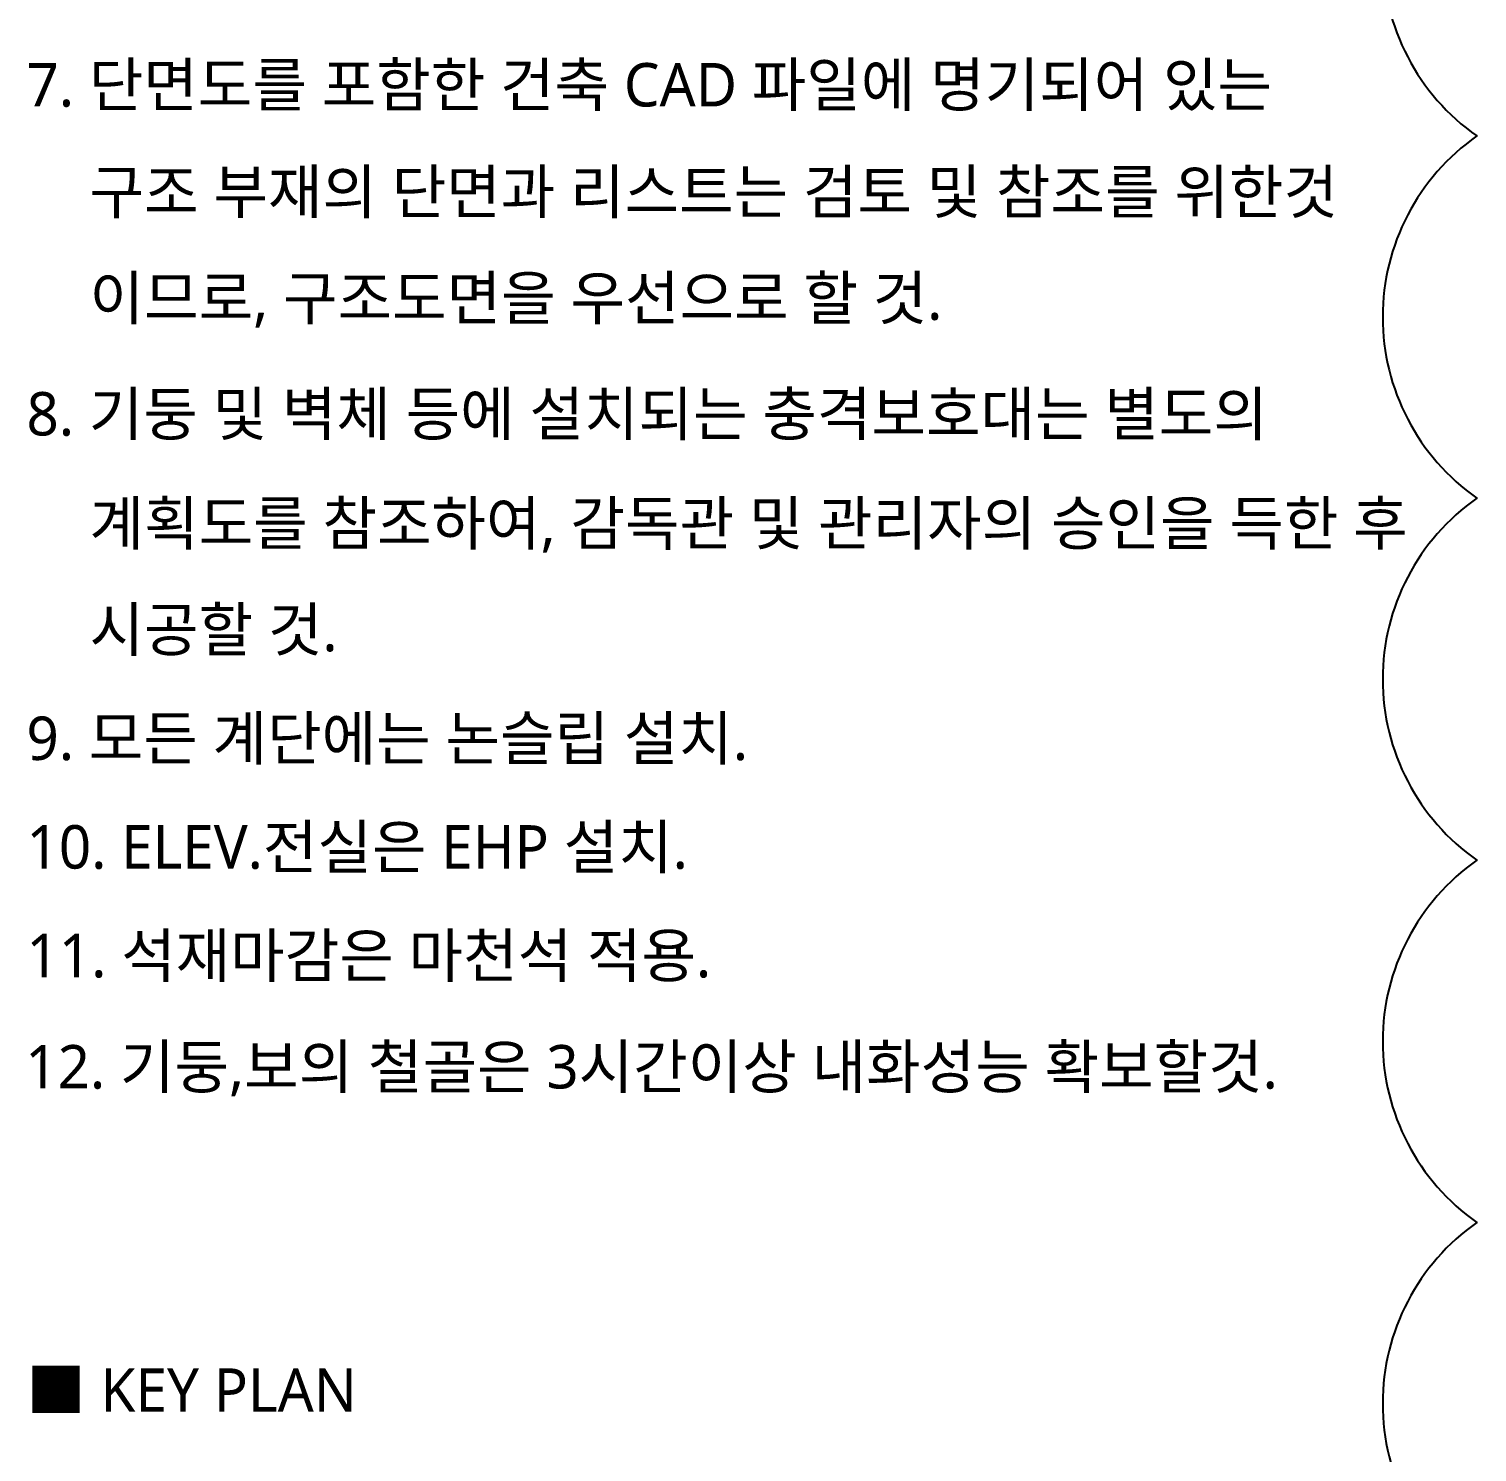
# Model space of a CAD drawing. Header units: millimetres. Extents: x -65167 to 413267, y -17142 to 66587.
# Drawn here: x 239617 to 245614, y 19499 to 25393 of the extents above; entities that cross this region are included whole.
import ezdxf
from ezdxf.enums import TextEntityAlignment as Align

# ---------------------------------------------------------------- set-up
doc = ezdxf.new("R2010")
doc.units = ezdxf.units.MM
doc.header["$LTSCALE"] = 75
doc.header["$MEASUREMENT"] = 0
doc.layers.get('0').update_dxf_attribs({"linetype": 'CONTINUOUS'})
doc.layers.add('CHECK', color=30, linetype='CONTINUOUS', plot=False)
doc.layers.add('ELE6', color=8, linetype='CONTINUOUS')
doc.layers.add('TEXT', color=3, linetype='CONTINUOUS')
doc.styles.add('나눔바른고딕', font='NanumBarunGothic.ttf')

# ---------------------------------------------------------------- blocks, each defined once
blk = doc.blocks.new('NOTE')
at = {"layer": 'TEXT', "style": '나눔바른고딕'}
for s, p in [('7. 단면도를 포함한 건축 CAD 파일에 명기되어 있는', (132, -8363.1)), ('구조 부재의 단면과 리스트는 검토 및 참조를 위한것', (393.1, -8806.4)), ('이므로, 구조도면을 우선으로 할 것.', (393.1, -9246.4)), ('8. 기둥 및 벽체 등에 설치되는 충격보호대는 별도의', (132, -9726)), ('계획도를 참조하여, 감독관 및 관리자의 승인을 득한 후', (393.1, -10179.1)), ('시공할 것.', (393.1, -10619.2)), ('9. 모든 계단에는 논슬립 설치.', (132, -11069.9)), ('10. ELEV.전실은 EHP 설치.', (132, -11519.9)), ('11. 석재마감은 마천석 적용.', (132, -11969.9))]:
    blk.add_text(s, height=180, dxfattribs=at).set_placement(p, align=Align.MIDDLE_LEFT)
blk = doc.blocks.new('weee')
at = {"layer": 'TEXT', "style": '나눔바른고딕'}
blk.add_text('■ KEY PLAN', height=180, dxfattribs=at).set_placement((-6693, 49845.7), align=Align.MIDDLE_LEFT)

msp = doc.modelspace()

# ---------------------------------------------------------------- linework, layer by layer
at = {"layer": 'CHECK'}
msp.add_lwpolyline([(245614, 38449.7, 0.520567), (245614, 36949.7, 0.520567), (245614, 35449.7, 0.520567), (245614, 33949.7, 0.520567), (245614, 32449.7, 0.520567), (245614, 30949.7, 0.520567), (245614, 29449.7, 0.520567), (245614, 27949.7, 0.520567), (245614, 26449.7, 0.520567), (245614, 24949.7, 0.520567), (245614, 23449.7, 0.520567), (245614, 21949.7, 0.520567), (245614, 20449.7, 0.520567), (245614, 18949.7, 0.520567), (245614, 17449.7, 0.520567), (245614, 15949.7, 0.520567), (245614, 14449.7, 0.520567), (245614, 12949.7, 0.520567)], format="xyb", dxfattribs=at)

# ---------------------------------------------------------------- block references
msp.add_blockref('weee', (246300, -30090.6))
at = {"layer": 'ELE6'}
msp.add_blockref('NOTE', (239475, 33525), dxfattribs=at)

# ---------------------------------------------------------------- texts
at = {"layer": 'TEXT', "style": '나눔바른고딕'}
msp.add_text('12. 기둥,보의 철골은 3시간이상 내화성능 확보할것.', height=180, dxfattribs=at).set_placement((239602, 21094.5), align=Align.MIDDLE_LEFT)

doc.saveas('drawing.dxf')
